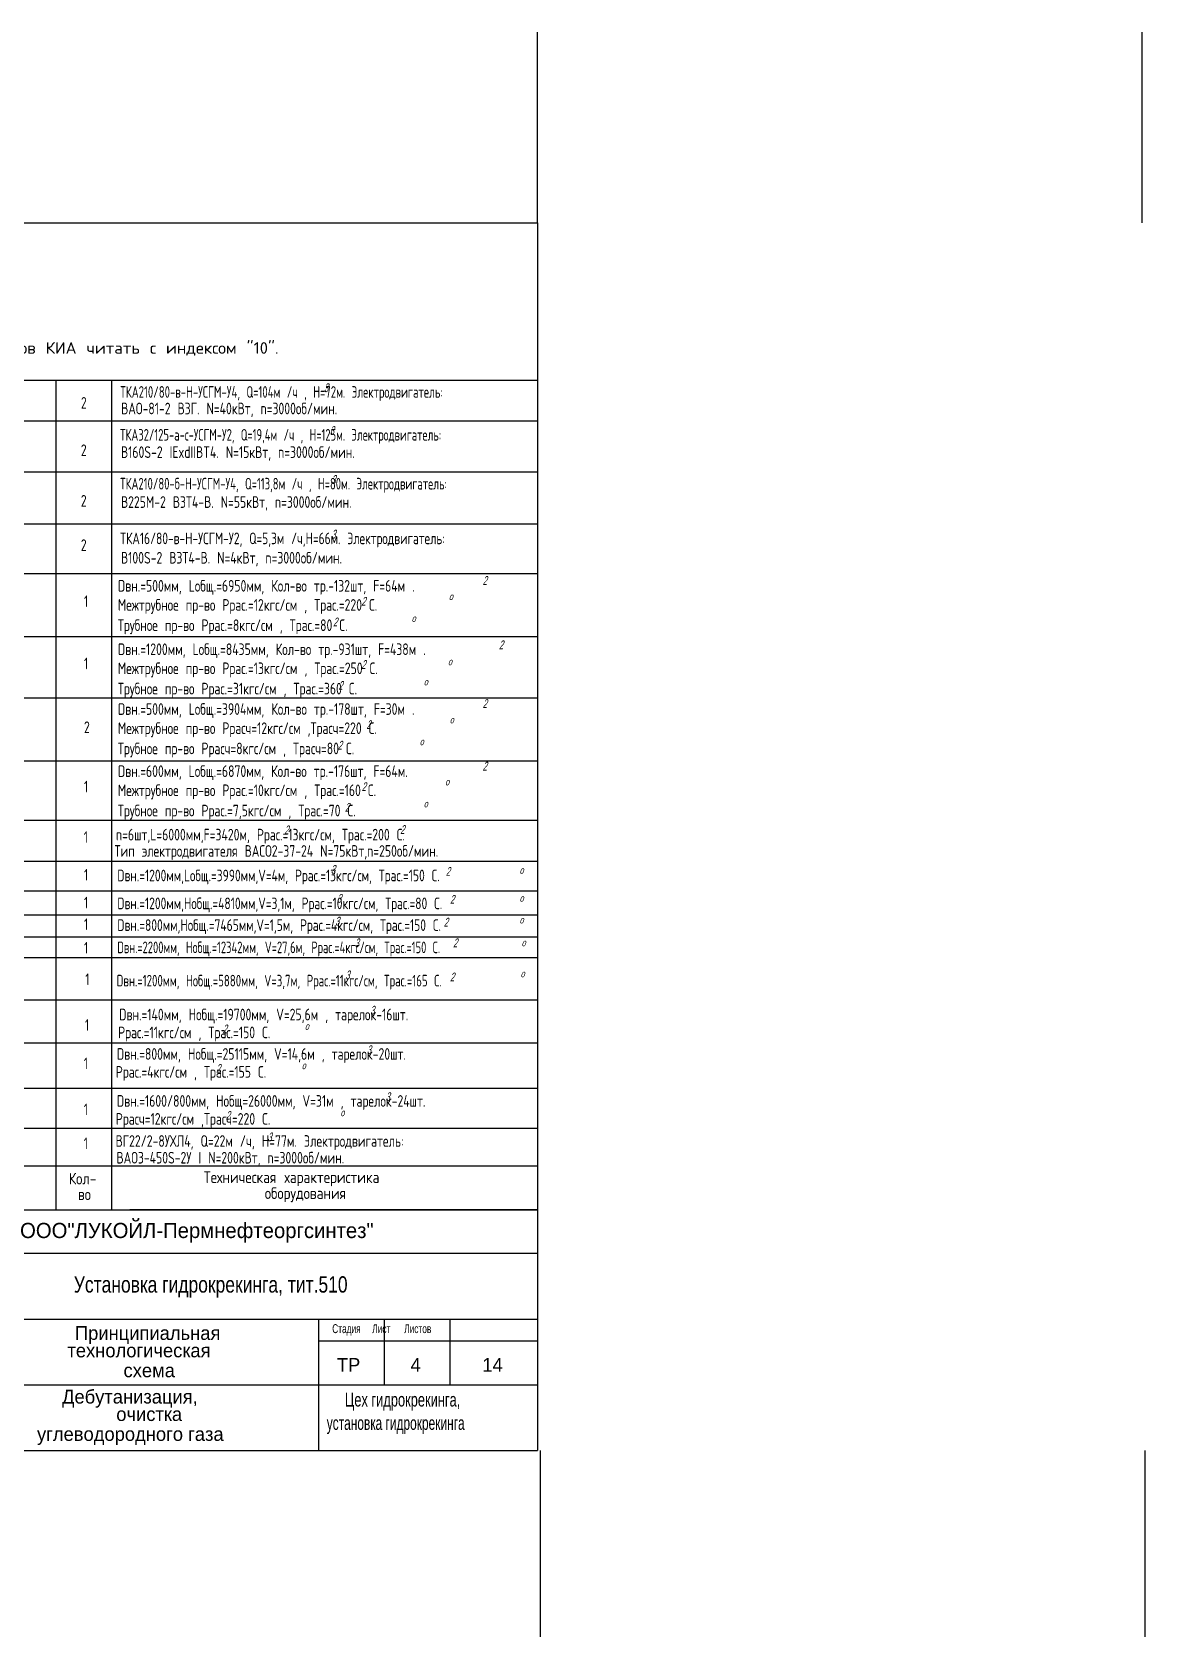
# Model space of a CAD drawing. Extents: x 71 to 279, y 48 to 143.
# Drawn here: x 256.05 to 279.02, y 48.41 to 81.53 of the extents above; entities that cross this region are included whole.
import ezdxf

# ---------------------------------------------------------------- set-up
doc = ezdxf.new("R2010")
doc.units = 0
doc.header["$MEASUREMENT"] = 0
doc.linetypes.add('DASHS', pattern=[0.375, 0.25, -0.125])
doc.layers.get('0').update_dxf_attribs({"linetype": 'CONTINUOUS'})
for name, color, linetype in [('3', 7, 'DASHS'), ('CORPORATSERV', 3, 'CONTINUOUS'), ('IN-MIN-PROC', 7, 'CONTINUOUS')]:
    doc.layers.add(name, color=color, linetype=linetype)
doc.styles.add('STYLE', font='txt.shx', dxfattribs={"width": 0.8, "height": 4})

# ---------------------------------------------------------------- blocks, each defined once
blk = doc.blocks.new('A$C06466F1F')
at = {"layer": 'CORPORATSERV', "color": 7, "style": 'STYLE'}
blk.add_text('Примечание: все позиции приборов КИА читать с индексом "10".', height=0.24035, dxfattribs=at).set_placement((0, 0.04, -0.767))

msp = doc.modelspace()

# ---------------------------------------------------------------- linework, layer by layer
at = {"color": 6, "linetype": 'Continuous'}
for p, q in [((71.634, 77.594), (266.486, 77.594)), ((71.634, 52.255), (266.486, 52.255))]:
    msp.add_line(p, q, dxfattribs=at)
at = {"color": 6}
msp.add_line((266.486, 77.594), (266.486, 52.255), dxfattribs=at)
at = {"color": 1}
for p, q in [((256.548, 69.809, -0.259), (256.548, 74.348, -0.704)), ((257.696, 69.809, -0.259), (257.696, 74.348, -0.702)), ((249.746, 70.356, -0.491), (266.486, 70.356, -0.491)), ((256.548, 57.222, 0.151), (256.548, 69.809, -1.083)), ((257.696, 57.222, 0.151), (257.696, 69.809, -1.079)), ((249.746, 66.494, -0.491), (266.486, 66.494, -0.491)), ((249.746, 65.264, -0.491), (266.486, 65.264, -0.491)), ((249.746, 61.559, -0.812), (266.486, 61.559, -0.812)), ((249.746, 60.673, -0.17), (266.486, 60.673, -0.17)), ((249.746, 60.673, -0.17), (266.486, 60.673, -0.17)), ((249.746, 58.134, 0.151), (266.486, 58.134, 0.151)), ((249.746, 58.134, 0.303), (266.486, 58.134, 0.303)), ((249.746, 57.222, 0.151), (266.486, 57.222, 0.151)), ((266.486, 57.222, 0.151), (258.071, 57.222, 0.151)), ((249.746, 56.326, 0.758), (266.486, 56.326, 0.758)), ((249.746, 54.969, 0.758), (266.486, 54.969, 0.758)), ((261.962, 54.969, 0.758), (261.962, 52.255)), ((263.319, 54.969, 0.758), (263.319, 53.612, 0.758)), ((264.676, 54.969, 0.758), (264.676, 53.612, 0.758)), ((261.962, 54.517, 0.758), (266.486, 54.517, 0.758)), ((249.746, 53.612, 0.758), (266.486, 53.612, 0.758))]:
    msp.add_line(p, q, dxfattribs=at)
at = {"color": 7}
msp.add_line((258.052, 52.255), (258.068, 52.255), dxfattribs=at)
at = {"layer": 'CORPORATSERV', "color": 1}
for p, q in [((249.746, 74.348, -0.452), (266.486, 74.348, -0.452)), ((249.746, 73.509, -0.452), (266.486, 73.509, -0.452)), ((249.746, 72.453, -0.491), (266.486, 72.453, -0.491)), ((249.746, 71.385, -0.491), (266.486, 71.385, -0.491)), ((249.746, 70.356, -0.491), (266.486, 70.356, -0.491)), ((249.746, 69.055, -0.491), (266.486, 69.055, -0.491)), ((249.746, 67.79, -0.491), (266.486, 67.79, -0.491)), ((249.746, 65.264, -0.491), (266.486, 65.264, -0.491)), ((249.746, 64.419, -0.491), (266.486, 64.419, -0.491)), ((249.746, 63.804, -0.491), (266.486, 63.804, -0.491)), ((249.746, 63.314, -0.491), (266.486, 63.314, -0.491)), ((249.746, 62.861, -0.491), (266.486, 62.861, -0.491)), ((249.746, 62.429, -0.812), (266.486, 62.429, -0.812)), ((249.746, 59.737, 0.151), (266.486, 59.737, 0.151)), ((249.746, 58.908, 0.303), (266.486, 58.908, 0.303))]:
    msp.add_line(p, q, dxfattribs=at)
at = {"layer": 'IN-MIN-PROC', "color": 4, "linetype": 'Continuous'}
for p, q in [((266.486, 77.595), (266.486, 81.533)), ((278.967, 77.595), (278.967, 81.533)), ((266.543, 52.255), (266.543, 48.408)), ((279.025, 52.254), (279.025, 48.407))]:
    msp.add_line(p, q, dxfattribs=at)

# ---------------------------------------------------------------- block references
at = {"linetype": 'Continuous'}
msp.add_blockref('A$C06466F1F', (250.218, 74.853), dxfattribs=at)

# ---------------------------------------------------------------- texts
at = {"layer": '3', "color": 1, "linetype": 'ByBlock', "oblique": 15, "width": 0.65}
for s, height, p in [('3', 0.181, (262.077, 74.102, -0.889)), ('3', 0.181, (262.198, 73.217, -1.248)), ('3', 0.181, (262.23, 72.208, -1.248)), ('3', 0.181, (262.23, 71.079, -1.248)), ('2', 0.181, (265.354, 70.122, -0.927)), ('о', 0.145, (264.656, 69.809, -0.806)), ('2', 0.181, (262.848, 69.692, -0.927)), ('2', 0.181, (262.265, 69.266, -0.927)), ('о', 0.145, (263.887, 69.357, -0.806)), ('2', 0.181, (265.69, 68.795, -0.927)), ('2', 0.181, (262.849, 68.389, -0.927)), ('о', 0.145, (264.637, 68.464, -0.806)), ('2', 0.181, (262.377, 67.957, -0.927)), ('о', 0.145, (264.139, 68.048, -0.806)), ('2', 0.181, (265.354, 67.581, -0.927)), ('2', 0.181, (262.954, 67.147, -0.927)), ('о', 0.145, (264.674, 67.264, -0.806)), ('о', 0.145, (264.053, 66.813, -0.806)), ('2', 0.181, (262.362, 66.722, -0.927)), ('2', 0.181, (265.354, 66.291, -0.927)), ('2', 0.181, (262.856, 65.866, -0.927)), ('о', 0.145, (264.579, 65.983, -0.806)), ('2', 0.181, (262.511, 65.44, -0.927)), ('о', 0.145, (264.136, 65.531, -0.806)), ('2', 0.181, (261.259, 64.975, -1.4)), ('2', 0.181, (263.653, 64.983, -1.4)), ('3', 0.181, (262.221, 64.16, -1.248)), ('2', 0.181, (264.593, 64.117, -1.248)), ('о', 0.145, (266.115, 64.16, -0.655)), ('3', 0.181, (262.349, 63.561, -1.248)), ('2', 0.181, (264.679, 63.54, -1.248)), ('о', 0.145, (266.115, 63.583, -0.655)), ('3', 0.181, (262.306, 63.092, -1.248)), ('2', 0.181, (264.551, 63.07, -1.248)), ('о', 0.145, (266.115, 63.134, -0.655)), ('3', 0.181, (262.712, 62.643, -1.248)), ('2', 0.181, (264.743, 62.643, -1.248)), ('о', 0.145, (266.157, 62.664, -0.655)), ('3', 0.181, (262.52, 61.981, -1.569)), ('2', 0.181, (264.679, 61.938, -1.569)), ('о', 0.145, (266.136, 62.024, -1.448)), ('3', 0.181, (263.03, 61.252, -0.927)), ('2', 0.181, (259.985, 60.865, -0.927)), ('о', 0.145, (261.683, 60.94, -0.806)), ('3', 0.181, (262.963, 60.438, -0.606)), ('2', 0.181, (259.852, 60.052, -0.606)), ('о', 0.145, (261.618, 60.126, -0.485)), ('3', 0.181, (263.35, 59.468, -0.606)), ('2', 0.181, (260.051, 59.082, -0.606)), ('о', 0.145, (262.417, 59.156, -0.485)), ('3', 0.181, (260.912, 58.637, -0.455))]:
    msp.add_text(s, height=height, dxfattribs=at).set_placement(p)
at = {"layer": 'CORPORATSERV', "color": 1, "style": 'STYLE'}
for s, height, width, p in [('ТКА210/80-в-Н-УСГМ-У4, Q=104м /ч , Н=72м. Электродвигатель:', 0.24035, 0.64, (257.873, 73.985, -0.889)), ('2', 0.24, 0.7, (257.061, 73.76, -0.405)), ('ВАО-81-2 ВЗГ. N=40кВт, n=3000об/мин.', 0.24035, 0.7, (257.891, 73.643, -0.889)), ('ТКА32/125-а-с-УСГМ-У2, Q=19,4м /ч , Н=125м. Электродвигатель: ', 0.24035, 0.63, (257.87, 73.1, -1.248)), ('2', 0.24, 0.7, (257.059, 72.782, -0.764)), ('В160S-2 IExdIIBT4. N=15кВт, n=3000об/мин.', 0.24035, 0.7, (257.888, 72.742, -1.248)), ('ТКА210/80-б-Н-УСГМ-У4, Q=113,8м /ч , Н=80м. Электродвигатель:', 0.24035, 0.635, (257.87, 72.091, -1.248)), ('2', 0.24, 0.7, (257.059, 71.738, -0.764)), ('В225М-2 В3Т4-В. N=55кВт, n=3000об/мин.', 0.24035, 0.7, (257.888, 71.712, -1.248)), ('2', 0.24, 0.7, (257.059, 70.823, -0.764)), ('ТКА16/80-в-Н-УСГМ-У2, Q=5,3м /ч,Н=66м. Электродвигатель: ', 0.24035, 0.685, (257.87, 70.962, -1.248)), ('В100S-2 В3Т4-В. N=4кВт, n=3000об/мин.', 0.24035, 0.7, (257.888, 70.562, -1.248)), ('1', 0.24, 0.7, (257.124, 69.664, -0.244)), ('Dвн.=500мм, Lобщ.=6950мм, Кол-во тр.-132шт, F=64м .', 0.24035, 0.7, (257.824, 69.983, -0.927)), ('Межтрубное пр-во Ррас.=12кгс/см , Трас.=220 С.', 0.24035, 0.7, (257.823, 69.589, -0.927)), ('Трубное пр-во Ррас.=8кгс/см , Трас.=80 С.', 0.24035, 0.7, (257.823, 69.17, -0.927)), ('Dвн.=1200мм, Lобщ.=8435мм, Кол-во тр.-931шт, F=438м .', 0.24035, 0.7, (257.824, 68.674, -0.927)), ('1', 0.24, 0.7, (257.124, 68.38, -0.244)), ('Межтрубное пр-во Ррас.=13кгс/см , Трас.=250 С.', 0.24035, 0.7, (257.823, 68.28, -0.927)), ('Трубное пр-во Ррас.=31кгс/см , Трас.=360 С.', 0.24035, 0.7, (257.823, 67.861, -0.927)), ('Dвн.=500мм, Lобщ.=3904мм, Кол-во тр.-178шт, F=30м .', 0.24035, 0.7, (257.824, 67.439, -0.927)), ('2', 0.24, 0.7, (257.124, 67.064, -0.244)), ('Межтрубное пр-во Ррасч=12кгс/см ,Трасч=220 С.', 0.24035, 0.7, (257.823, 67.044, -0.927)), ('Трубное пр-во Ррасч=8кгс/см , Трасч=80 С.', 0.24035, 0.7, (257.823, 66.626, -0.927)), ('Dвн.=600мм, Lобщ.=6870мм, Кол-во тр.-176шт, F=64м.', 0.24035, 0.7, (257.824, 66.157, -0.927)), ('1', 0.24, 0.7, (257.124, 65.839, -0.244)), ('Межтрубное пр-во Ррас.=10кгс/см , Трас.=160 С.', 0.24035, 0.7, (257.823, 65.762, -0.927)), ('Трубное пр-во Ррас.=7,5кгс/см , Трас.=70 С.', 0.24035, 0.7, (257.823, 65.344, -0.927)), ('1', 0.24, 0.7, (257.119, 64.796, -0.244)), ('n=6шт,L=6000мм,F=3420м, Ррас.=13кгс/см, Трас.=200 С.', 0.24035, 0.7, (257.785, 64.847, -1.4)), (' Тип электродвигателя ВАСО2-37-24 N=75кВт,n=250об/мин.', 0.24035, 0.7, (257.609, 64.51, -1.4)), ('1', 0.24, 0.7, (257.124, 64.018, -0.092)), ('Dвн.=1200мм,Lобщ.=3990мм,V=4м, Ррас.=13кгс/см, Трас.=150 С.', 0.24035, 0.69, (257.811, 64.004, -0.776)), ('1', 0.24, 0.7, (257.124, 63.445, -0.092)), ('Dвн.=1200мм,Нобщ.=4810мм,V=3,1м, Ррас.=10кгс/см, Трас.=80 С.', 0.24035, 0.69, (257.811, 63.428, -0.776)), ('1', 0.24, 0.7, (257.124, 62.997, -0.092)), ('Dвн.=800мм,Нобщ.=7465мм,V=1,5м, Ррас.=4кгс/см, Трас.=150 С.', 0.24035, 0.69, (257.811, 62.979, -0.776)), ('1', 0.24, 0.7, (257.124, 62.511, -0.092)), ('Dвн.=2200мм, Нобщ.=12342мм, V=27,6м, Ррас.=4кгс/см, Трас.=150 С.', 0.24035, 0.63, (257.811, 62.52, -0.776)), ('1', 0.24, 0.7, (257.15, 61.861, -1.085)), ('Dвн.=1200мм, Нобщ.=5880мм, V=3,7м, Ррас.=11кгс/см, Трас.=165 С.', 0.24035, 0.65, (257.797, 61.833, -1.569)), ('Dвн.=140мм, Нобщ.=19700мм, V=25,6м , тарелок-16шт.', 0.24035, 0.7, (257.85, 61.134, -0.927)), ('1', 0.24, 0.7, (257.144, 60.918, -0.244)), ('Ррас.=11кгс/см , Трас.=150 С.', 0.24035, 0.7, (257.828, 60.764, -0.927)), ('1', 0.24, 0.7, (257.119, 60.125, 0.077)), ('Dвн.=800мм, Нобщ.=25115мм, V=14,6м , тарелок-20шт.', 0.24035, 0.7, (257.802, 60.32, -0.606)), ('Ррас.=4кгс/см , Трас.=155 С.', 0.24035, 0.7, (257.78, 59.95, -0.606)), ('1', 0.24, 0.7, (257.119, 59.175, 0.077)), ('Dвн.=1600/800мм, Нобщ=26000мм, V=31м , тарелок-24шт.', 0.24035, 0.7, (257.802, 59.35, -0.606)), ('Ррасч=12кгс/см ,Трасч=220 С.', 0.24035, 0.7, (257.78, 58.98, -0.606)), ('1', 0.24, 0.7, (257.119, 58.476, 0.229)), ('ВГ22/2-8УХЛ4, Q=22м /ч, Н=77м. Электродвигатель:', 0.24035, 0.7, (257.777, 58.523, -0.455)), ('ВАО3-450S-2У I N=200кВт, n=3000об/мин.', 0.24035, 0.7, (257.795, 58.178, -0.455)), ('Кол-', 0.2403, 0.8, (256.808, 57.747, -0.606)), ('Техническая характеристика', 0.24035, 0.8, (259.597, 57.776, -0.606)), ('оборудования', 0.24035, 0.8, (260.857, 57.446, -0.606)), ('во', 0.2403, 0.8, (256.998, 57.423, -0.606))]:
    msp.add_text(s, height=height, dxfattribs=dict(at, width=width)).set_placement(p)
at = {"layer": 'CORPORATSERV', "color": 1}
for s, height, p in [('ООО"ЛУКОЙЛ-Пермнефтеоргсинтез"', 0.31325, (255.804, 56.64)), ('Принципиальная', 0.28325, (256.937, 54.538)), ('технологическая ', 0.28325, (256.782, 54.178)), ('ТР', 0.2833, (262.343, 53.881)), ('4', 0.283, (263.865, 53.881)), ('14', 0.2833, (265.347, 53.881)), ('схема', 0.2833, (257.94, 53.767)), ('Дебутанизация, ', 0.28325, (256.671, 53.224)), ('очистка', 0.2833, (257.79, 52.864)), ('углеводородного газа', 0.28325, (256.154, 52.453))]:
    msp.add_text(s, height=height, dxfattribs=at).set_placement(p)
for s, height, width, p in [('Установка гидрокрекинга, тит.510', 0.33706, 0.8, (256.913, 55.514)), ('Стадия     Лист      Листов', 0.1835, 0.7, (262.248, 54.678)), ('Цех гидрокрекинга,', 0.28325, 0.7, (262.508, 53.162)), ('установка гидрокрекинга', 0.28325, 0.65, (262.135, 52.68))]:
    msp.add_text(s, height=height, dxfattribs=dict(at, width=width)).set_placement(p)

doc.saveas('drawing.dxf')
